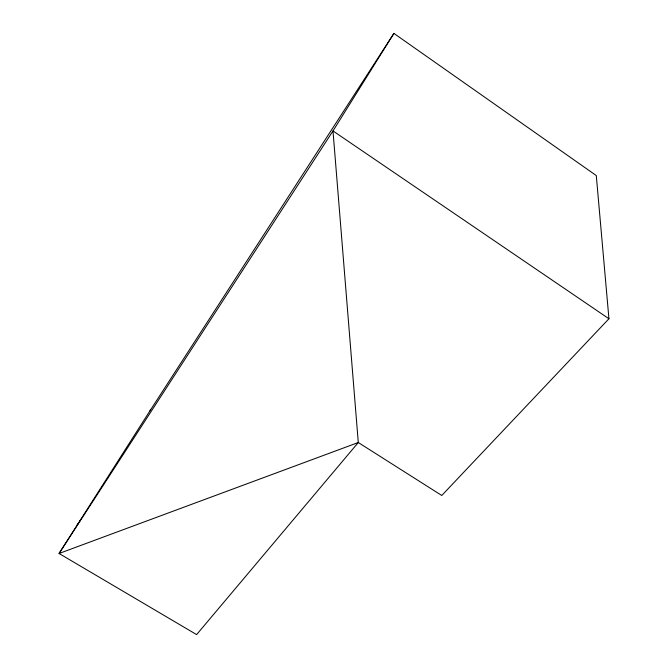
<?xml version="1.0" encoding="UTF-8"?>
<svg xmlns="http://www.w3.org/2000/svg" width="668" height="668" viewBox="0 0 668 668"><rect width="100%" height="100%" fill="white"/><g stroke="black" fill="none" stroke-linecap="round" stroke-linejoin="round"><path stroke-width="1" d="M608.94 318.753L596.29 175.567L393.903 33.4L332.99 130.936L59.06 553.488L196.617 634.6L358.29 442.517L332.99 130.936L608.94 318.753L441.765 495.481L358.29 442.517L59.06 553.488L150.676 409.693M393.903 33.4L149.974 410.795M76.762 525.666L78.089 523.612M79.609 521.199L79.985 520.614"/></g></svg>
